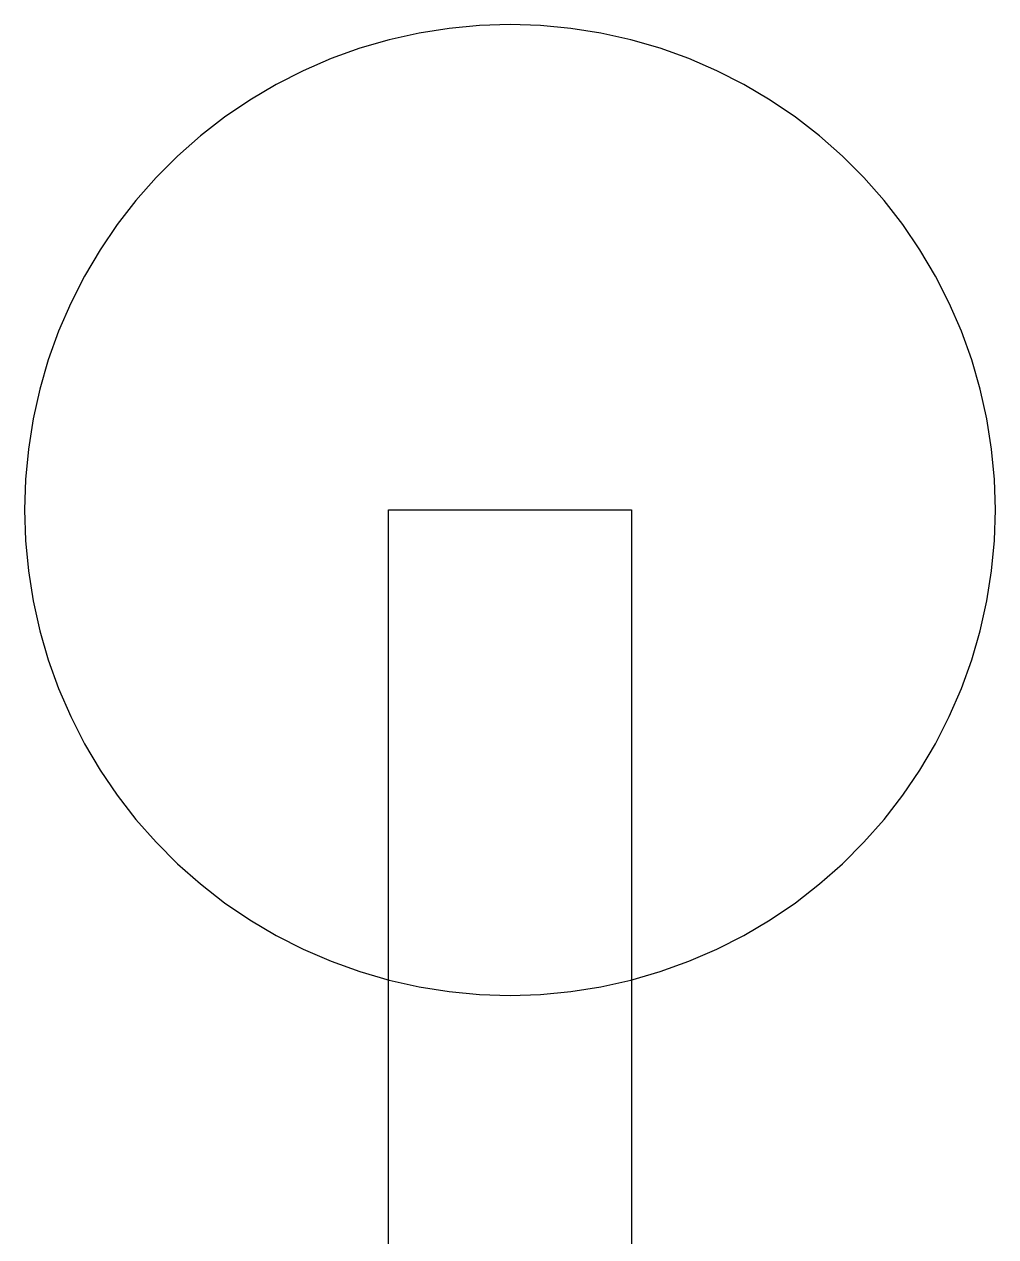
# Model space of a CAD drawing. Extents: x 2.7 to 22.7, y 12.7 to 112.6.
# Drawn here: x 2.69 to 22.71, y 87.63 to 112.6 of the extents above; entities that cross this region are included whole.
import ezdxf

# ---------------------------------------------------------------- set-up
doc = ezdxf.new("R2010")
doc.units = 0
doc.layers.get('0').update_dxf_attribs({"linetype": 'CONTINUOUS'})

msp = doc.modelspace()

# ---------------------------------------------------------------- linework, layer by layer
at = {"color": 0, "const_width": 0.01042}
msp.add_lwpolyline([(22.7, 102.599), (22.6803, 103.227), (22.6211, 103.852), (22.5229, 104.473), (22.3858, 105.086), (22.2106, 105.689), (21.9978, 106.28), (21.7482, 106.857), (21.4631, 107.416), (21.1433, 107.957), (20.7901, 108.477), (20.4051, 108.973), (19.9897, 109.444), (19.5454, 109.888), (19.0742, 110.304), (18.5778, 110.689), (18.0582, 111.042), (17.5175, 111.362), (16.9578, 111.647), (16.3812, 111.897), (15.7901, 112.109), (15.1869, 112.285), (14.5738, 112.422), (13.9533, 112.52), (13.3279, 112.579), (12.7, 112.599), (12.0721, 112.579), (11.4467, 112.52), (10.8261, 112.422), (10.2131, 112.285), (9.60986, 112.109), (9.01878, 111.897), (8.44222, 111.647), (7.88249, 111.362), (7.34169, 111.042), (6.8221, 110.689), (6.32568, 110.304), (5.8546, 109.888), (5.41026, 109.444), (4.99485, 108.973), (4.60986, 108.477), (4.25667, 107.957), (3.93696, 107.416), (3.65169, 106.857), (3.40224, 106.28), (3.18946, 105.689), (3.01417, 105.086), (2.87706, 104.473), (2.77886, 103.852), (2.71972, 103.227), (2.69997, 102.599), (2.71972, 101.971), (2.77886, 101.345), (2.87706, 100.725), (3.01417, 100.112), (3.18946, 99.5086), (3.40224, 98.9175), (3.65169, 98.341), (3.93696, 97.7811), (4.25667, 97.2404), (4.60986, 96.7208), (4.99485, 96.2244), (5.41026, 95.7532), (5.8546, 95.309), (6.32568, 94.8936), (6.8221, 94.5086), (7.34169, 94.1554), (7.88249, 93.8357), (8.44222, 93.5504), (9.01878, 93.301), (9.60986, 93.0882), (10.2131, 92.9129), (10.8261, 92.7758), (11.4467, 92.6775), (12.0721, 92.6185), (12.7, 92.5987), (13.3279, 92.6185), (13.9533, 92.6775), (14.5738, 92.7758), (15.1869, 92.9129), (15.7901, 93.0882), (16.3812, 93.301), (16.9578, 93.5504), (17.5175, 93.8357), (18.0582, 94.1554), (18.5778, 94.5086), (19.0742, 94.8936), (19.5454, 95.309), (19.9897, 95.7532), (20.4051, 96.2244), (20.7901, 96.7208), (21.1433, 97.2404), (21.4631, 97.7811), (21.7482, 98.341), (21.9978, 98.9175), (22.2106, 99.5086), (22.3858, 100.112), (22.5229, 100.725), (22.6211, 101.345), (22.6803, 101.971), (22.7, 102.599)], close=True, dxfattribs=at)
at = {"color": 0}
for points in [[(22.7, 102.599), (22.6803, 103.227), (22.6211, 103.852), (22.5229, 104.473), (22.3858, 105.086), (22.2106, 105.689), (21.9978, 106.28), (21.7482, 106.857), (21.4631, 107.416), (21.1433, 107.957), (20.7901, 108.477), (20.4051, 108.973), (19.9897, 109.444), (19.5454, 109.888), (19.0742, 110.304), (18.5778, 110.689), (18.0582, 111.042), (17.5175, 111.362), (16.9578, 111.647), (16.3812, 111.897), (15.7901, 112.109), (15.1869, 112.285), (14.5738, 112.422), (13.9533, 112.52), (13.3279, 112.579), (12.7, 112.599), (12.0721, 112.579), (11.4467, 112.52), (10.8261, 112.422), (10.2131, 112.285), (9.60986, 112.109), (9.01878, 111.897), (8.44222, 111.647), (7.88249, 111.362), (7.34169, 111.042), (6.8221, 110.689), (6.32568, 110.304), (5.8546, 109.888), (5.41026, 109.444), (4.99485, 108.973), (4.60986, 108.477), (4.25667, 107.957), (3.93696, 107.416), (3.65169, 106.857), (3.40224, 106.28), (3.18946, 105.689), (3.01417, 105.086), (2.87706, 104.473), (2.77886, 103.852), (2.71972, 103.227), (2.69997, 102.599), (2.71972, 101.971), (2.77886, 101.345), (2.87706, 100.725), (3.01417, 100.112), (3.18946, 99.5086), (3.40224, 98.9175), (3.65169, 98.341), (3.93696, 97.7811), (4.25667, 97.2404), (4.60986, 96.7208), (4.99485, 96.2244), (5.41026, 95.7532), (5.8546, 95.309), (6.32568, 94.8936), (6.8221, 94.5086), (7.34169, 94.1554), (7.88249, 93.8357), (8.44222, 93.5504), (9.01878, 93.301), (9.60986, 93.0882), (10.2131, 92.9129), (10.8261, 92.7758), (11.4467, 92.6775), (12.0721, 92.6185), (12.7, 92.5987), (13.3279, 92.6185), (13.9533, 92.6775), (14.5738, 92.7758), (15.1869, 92.9129), (15.7901, 93.0882), (16.3812, 93.301), (16.9578, 93.5504), (17.5175, 93.8357), (18.0582, 94.1554), (18.5778, 94.5086), (19.0742, 94.8936), (19.5454, 95.309), (19.9897, 95.7532), (20.4051, 96.2244), (20.7901, 96.7208), (21.1433, 97.2404), (21.4631, 97.7811), (21.7482, 98.341), (21.9978, 98.9175), (22.2106, 99.5086), (22.3858, 100.112), (22.5229, 100.725), (22.6211, 101.345), (22.6803, 101.971), (22.7, 102.599)], [(10.2, 102.599), (15.2, 102.599), (15.2, 72.5588), (10.2, 72.5588), (10.2, 102.599)]]:
    msp.add_lwpolyline(points, close=True, dxfattribs=at)

doc.saveas('drawing.dxf')
